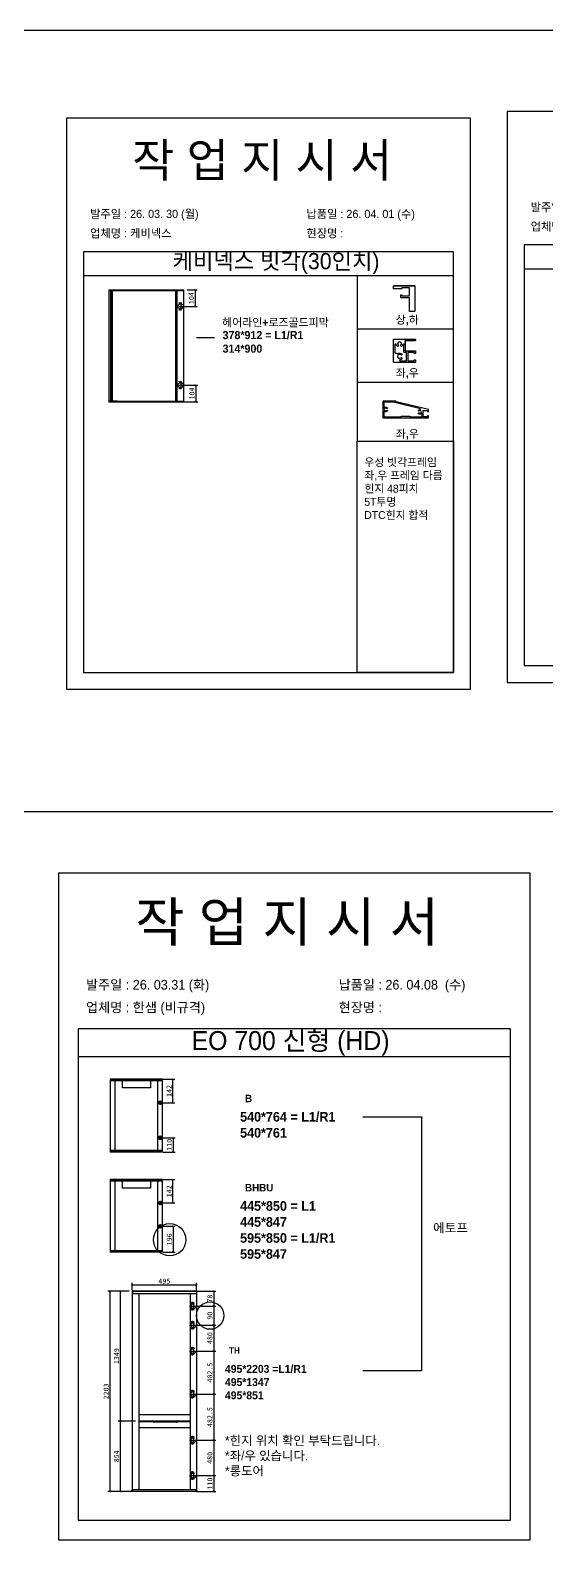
# Model space of a CAD drawing. Header units: millimetres. Extents: x -44117 to 256353, y -2095463 to 65325.
# Drawn here: x 110697 to 113231, y -831904 to -824497 of the extents above; entities that cross this region are included whole.
import ezdxf

# ---------------------------------------------------------------- set-up
doc = ezdxf.new("R2010")
doc.units = ezdxf.units.MM
doc.header["$LTSCALE"] = 10
doc.linetypes.add('CENTER', pattern=[50.8, 31.75, -6.35, 6.35, -6.35])
doc.linetypes.add('HIDDEN', pattern=[9.525, 6.35, -3.175])
for name, color, linetype in [('CENTER', 4, 'CENTER'), ('HIDDEN', 3, 'HIDDEN'), ('PDF_Geomertry', 7, 'Continuous')]:
    doc.layers.add(name, color=color, linetype=linetype)
doc.layers.add('Layer1', color=7, linetype='Continuous', lineweight=70)
doc.styles.add('MtX_Gulim', font='')
doc.styles.get('MtX_Gulim').set_extended_font_data('Gulim', bold=True)
doc.dimstyles.new('ISO-25', dxfattribs={"dimtxt": 2.5, "dimasz": 2.5, "dimexe": 1, "dimexo": 1, "dimtad": 1, "dimtxsty": 'Standard', "dimblk": 'ARCHTICK', "dimcen": 2.5, "dimadec": 0, "dimazin": 0, "dimtfac": 1, "dimtmove": 0, "dimatfit": 3, "dimfxl": 0, "dimarcsym": 0})

# ---------------------------------------------------------------- blocks, each defined once
blk = doc.blocks.new('_ArchTick')
at = {"color": 0, "linetype": 'ByBlock', "const_width": 0.15}
blk.add_lwpolyline([(-0.5, -0.5), (0.5, 0.5)], dxfattribs=at)
blk = doc.blocks.new('*D5431')
at = {"color": 0, "lineweight": -2}
for p, q in [((111466.2, -825770), (111515.8, -825770)), ((111505.8, -825770), (111505.8, -825851.8)), ((111450.4, -825851.8), (111515.8, -825851.8))]:
    blk.add_line(p, q, dxfattribs=at)
at = {"layer": 'Defpoints', "color": 0}
for p in [(111451.2, -825770), (111435.4, -825851.8), (111505.8, -825851.8)]:
    blk.add_point(p, dxfattribs=at)
at = {"color": 0, "lineweight": -2, "xscale": 10, "yscale": 10, "zscale": 10}
for p, rotation in [((111505.8, -825770), 90), ((111505.8, -825851.8), 270)]:
    blk.add_blockref('_ArchTick', p, dxfattribs=dict(at, rotation=rotation))
at = {"color": 0, "insert": (111487, -825810.9), "char_height": 25, "attachment_point": 5, "rotation": 90}
blk.add_mtext('104', dxfattribs=at)
blk = doc.blocks.new('*D5432')
at = {"color": 0, "lineweight": -2}
for p, q in [((111450.4, -826238.2), (111519, -826238.2)), ((111509, -826238.2), (111509, -826320.4)), ((111450.4, -826320.4), (111519, -826320.4))]:
    blk.add_line(p, q, dxfattribs=at)
at = {"layer": 'Defpoints', "color": 0}
for p in [(111435.4, -826238.2), (111435.4, -826320.4), (111509, -826320.4)]:
    blk.add_point(p, dxfattribs=at)
at = {"color": 0, "lineweight": -2, "xscale": 10, "yscale": 10, "zscale": 10}
for p, rotation in [((111509, -826238.2), 90), ((111509, -826320.4), 270)]:
    blk.add_blockref('_ArchTick', p, dxfattribs=dict(at, rotation=rotation))
at = {"color": 0, "insert": (111490.3, -826279.3), "char_height": 25, "attachment_point": 5, "rotation": 90}
blk.add_mtext('104', dxfattribs=at)
blk = doc.blocks.new('*D5460')
at = {"color": 0, "lineweight": -2}
for p, q in [((111349.8, -829644.1), (111406.9, -829644.1)), ((111396.9, -829758.8), (111396.9, -829644.1)), ((111349.8, -829758.8), (111406.9, -829758.8))]:
    blk.add_line(p, q, dxfattribs=at)
at = {"layer": 'Defpoints', "color": 0}
for p in [(111334.8, -829644.1), (111396.9, -829644.1), (111334.8, -829758.8)]:
    blk.add_point(p, dxfattribs=at)
at = {"color": 0, "lineweight": -2, "xscale": 10, "yscale": 10, "zscale": 10}
for p, rotation in [((111396.9, -829644.1), 90), ((111396.9, -829758.8), 270)]:
    blk.add_blockref('_ArchTick', p, dxfattribs=dict(at, rotation=rotation))
at = {"color": 0, "insert": (111378.2, -829701.4), "char_height": 25, "attachment_point": 5, "rotation": 90}
blk.add_mtext('142', dxfattribs=at)
blk = doc.blocks.new('*D5461')
at = {"color": 0, "lineweight": -2}
for p, q in [((111349.8, -829931.2), (111407.9, -829931.2)), ((111397.9, -829931.2), (111397.9, -830000.9)), ((111349.8, -830000.9), (111407.9, -830000.9))]:
    blk.add_line(p, q, dxfattribs=at)
at = {"layer": 'Defpoints', "color": 0}
for p in [(111334.8, -829931.2), (111334.8, -830000.9), (111397.9, -830000.9)]:
    blk.add_point(p, dxfattribs=at)
at = {"color": 0, "lineweight": -2, "xscale": 10, "yscale": 10, "zscale": 10}
for p, rotation in [((111397.9, -829931.2), 90), ((111397.9, -830000.9), 270)]:
    blk.add_blockref('_ArchTick', p, dxfattribs=dict(at, rotation=rotation))
at = {"color": 0, "insert": (111379.2, -829966), "char_height": 25, "attachment_point": 5, "rotation": 90}
blk.add_mtext('110', dxfattribs=at)
blk = doc.blocks.new('*D5462')
at = {"color": 0, "lineweight": -2}
for p, q in [((111349.8, -830136.3), (111406.9, -830136.3)), ((111396.9, -830251), (111396.9, -830136.3)), ((111349.8, -830251), (111406.9, -830251))]:
    blk.add_line(p, q, dxfattribs=at)
at = {"layer": 'Defpoints', "color": 0}
for p in [(111334.8, -830136.3), (111396.9, -830136.3), (111334.8, -830251)]:
    blk.add_point(p, dxfattribs=at)
at = {"color": 0, "lineweight": -2, "xscale": 10, "yscale": 10, "zscale": 10}
for p, rotation in [((111396.9, -830136.3), 90), ((111396.9, -830251), 270)]:
    blk.add_blockref('_ArchTick', p, dxfattribs=dict(at, rotation=rotation))
at = {"color": 0, "insert": (111378.2, -830193.6), "char_height": 25, "attachment_point": 5, "rotation": 90}
blk.add_mtext('142', dxfattribs=at)
blk = doc.blocks.new('*D5463')
at = {"color": 0, "lineweight": -2}
for p, q in [((111349.8, -830365.5), (111407.9, -830365.5)), ((111397.9, -830365.5), (111397.9, -830493)), ((111349.8, -830493), (111407.9, -830493))]:
    blk.add_line(p, q, dxfattribs=at)
at = {"layer": 'Defpoints', "color": 0}
for p in [(111334.8, -830365.5), (111334.8, -830493), (111397.9, -830493)]:
    blk.add_point(p, dxfattribs=at)
at = {"color": 0, "lineweight": -2, "xscale": 10, "yscale": 10, "zscale": 10}
for p, rotation in [((111397.9, -830365.5), 90), ((111397.9, -830493), 270)]:
    blk.add_blockref('_ArchTick', p, dxfattribs=dict(at, rotation=rotation))
at = {"color": 0, "insert": (111379.2, -830429.3), "char_height": 25, "attachment_point": 5, "rotation": 90}
blk.add_mtext('196', dxfattribs=at)
blk = doc.blocks.new('*D5464')
at = {"color": 0, "lineweight": -2}
for p, q in [((111512.5, -830683.9), (111607.1, -830683.9)), ((111597.1, -830683.9), (111597.1, -830757.4)), ((111512.5, -830757.4), (111607.1, -830757.4))]:
    blk.add_line(p, q, dxfattribs=at)
at = {"layer": 'Defpoints', "color": 0}
for p in [(111497.5, -830683.9), (111497.5, -830757.4), (111597.1, -830757.4)]:
    blk.add_point(p, dxfattribs=at)
at = {"color": 0, "lineweight": -2, "xscale": 10, "yscale": 10, "zscale": 10}
for p, rotation in [((111597.1, -830683.9), 90), ((111597.1, -830757.4), 270)]:
    blk.add_blockref('_ArchTick', p, dxfattribs=dict(at, rotation=rotation))
at = {"color": 0, "insert": (111578.3, -830720.6), "char_height": 25, "attachment_point": 5, "rotation": 90}
blk.add_mtext('78', dxfattribs=at)
blk = doc.blocks.new('*D5465')
at = {"color": 0, "lineweight": -2}
for p, q in [((111214.1, -831320.8), (111128.8, -831320.8)), ((111138.8, -831320.8), (111138.8, -831666.8)), ((111214.1, -831666.8), (111128.8, -831666.8))]:
    blk.add_line(p, q, dxfattribs=at)
at = {"layer": 'Defpoints', "color": 0}
for p in [(111229.1, -831320.8), (111138.8, -831666.8), (111229.1, -831666.8)]:
    blk.add_point(p, dxfattribs=at)
at = {"color": 0, "lineweight": -2, "xscale": 10, "yscale": 10, "zscale": 10}
for p, rotation in [((111138.8, -831320.8), 90), ((111138.8, -831666.8), 270)]:
    blk.add_blockref('_ArchTick', p, dxfattribs=dict(at, rotation=rotation))
at = {"color": 0, "insert": (111120.1, -831493.8), "char_height": 25, "attachment_point": 5, "rotation": 90}
blk.add_mtext('854', dxfattribs=at)
blk = doc.blocks.new('*D5466')
at = {"color": 0, "lineweight": -2}
for p, q in [((111512.5, -831588.7), (111607.1, -831588.7)), ((111597.1, -831588.7), (111597.1, -831666.8)), ((111512.5, -831666.8), (111607.1, -831666.8))]:
    blk.add_line(p, q, dxfattribs=at)
at = {"layer": 'Defpoints', "color": 0}
for p in [(111497.5, -831588.7), (111497.5, -831666.8), (111597.1, -831666.8)]:
    blk.add_point(p, dxfattribs=at)
at = {"color": 0, "lineweight": -2, "xscale": 10, "yscale": 10, "zscale": 10}
for p, rotation in [((111597.1, -831588.7), 90), ((111597.1, -831666.8), 270)]:
    blk.add_blockref('_ArchTick', p, dxfattribs=dict(at, rotation=rotation))
at = {"color": 0, "insert": (111578.3, -831627.8), "char_height": 25, "attachment_point": 5, "rotation": 90}
blk.add_mtext('110', dxfattribs=at)
blk = doc.blocks.new('*D5467')
at = {"color": 0, "lineweight": -2}
for p, q in [((111182.5, -830683.9), (111128.8, -830683.9)), ((111138.8, -830683.9), (111138.8, -831320.8)), ((111214.1, -831320.8), (111128.8, -831320.8))]:
    blk.add_line(p, q, dxfattribs=at)
at = {"layer": 'Defpoints', "color": 0}
for p in [(111197.5, -830683.9), (111138.8, -831320.8), (111229.1, -831320.8)]:
    blk.add_point(p, dxfattribs=at)
at = {"color": 0, "lineweight": -2, "xscale": 10, "yscale": 10, "zscale": 10}
for p, rotation in [((111138.8, -830683.9), 90), ((111138.8, -831320.8), 270)]:
    blk.add_blockref('_ArchTick', p, dxfattribs=dict(at, rotation=rotation))
at = {"color": 0, "insert": (111120.1, -831002.3), "char_height": 25, "attachment_point": 5, "rotation": 90}
blk.add_mtext('1349', dxfattribs=at)
blk = doc.blocks.new('*D5468')
at = {"color": 0, "lineweight": -2}
for p, q in [((111512.5, -830977.3), (111607.1, -830977.3)), ((111597.1, -830977.3), (111597.1, -831188.4)), ((111512.5, -831188.4), (111607.1, -831188.4))]:
    blk.add_line(p, q, dxfattribs=at)
at = {"layer": 'Defpoints', "color": 0}
for p in [(111497.5, -830977.3), (111497.5, -831188.4), (111597.1, -831188.4)]:
    blk.add_point(p, dxfattribs=at)
at = {"color": 0, "lineweight": -2, "xscale": 10, "yscale": 10, "zscale": 10}
for p, rotation in [((111597.1, -830977.3), 90), ((111597.1, -831188.4), 270)]:
    blk.add_blockref('_ArchTick', p, dxfattribs=dict(at, rotation=rotation))
at = {"color": 0, "insert": (111578.3, -831082.9), "char_height": 25, "attachment_point": 5, "rotation": 90}
blk.add_mtext('482.5', dxfattribs=at)
blk = doc.blocks.new('*D5469')
at = {"color": 0, "lineweight": -2}
for p, q in [((111512.5, -831188.4), (111607.1, -831188.4)), ((111597.1, -831188.4), (111597.1, -831414.5)), ((111512.5, -831414.5), (111607.1, -831414.5))]:
    blk.add_line(p, q, dxfattribs=at)
at = {"layer": 'Defpoints', "color": 0}
for p in [(111497.5, -831188.4), (111497.5, -831414.5), (111597.1, -831414.5)]:
    blk.add_point(p, dxfattribs=at)
at = {"color": 0, "lineweight": -2, "xscale": 10, "yscale": 10, "zscale": 10}
for p, rotation in [((111597.1, -831188.4), 90), ((111597.1, -831414.5), 270)]:
    blk.add_blockref('_ArchTick', p, dxfattribs=dict(at, rotation=rotation))
at = {"color": 0, "insert": (111578.3, -831301.5), "char_height": 25, "attachment_point": 5, "rotation": 90}
blk.add_mtext('482.5', dxfattribs=at)
blk = doc.blocks.new('*D5470')
at = {"color": 0, "lineweight": -2}
for p, q in [((111512.5, -831414.5), (111607.1, -831414.5)), ((111597.1, -831414.5), (111597.1, -831588.7)), ((111512.5, -831588.7), (111607.1, -831588.7))]:
    blk.add_line(p, q, dxfattribs=at)
at = {"layer": 'Defpoints', "color": 0}
for p in [(111497.5, -831414.5), (111497.5, -831588.7), (111597.1, -831588.7)]:
    blk.add_point(p, dxfattribs=at)
at = {"color": 0, "lineweight": -2, "xscale": 10, "yscale": 10, "zscale": 10}
for p, rotation in [((111597.1, -831414.5), 90), ((111597.1, -831588.7), 270)]:
    blk.add_blockref('_ArchTick', p, dxfattribs=dict(at, rotation=rotation))
at = {"color": 0, "insert": (111578.3, -831501.6), "char_height": 25, "attachment_point": 5, "rotation": 90}
blk.add_mtext('480', dxfattribs=at)
blk = doc.blocks.new('*D5471')
at = {"color": 0, "lineweight": -2}
for p, q in [((111512.5, -830850.5), (111607.1, -830850.5)), ((111597.1, -830850.5), (111597.1, -830977.3)), ((111512.5, -830977.3), (111607.1, -830977.3))]:
    blk.add_line(p, q, dxfattribs=at)
at = {"layer": 'Defpoints', "color": 0}
for p in [(111497.5, -830850.5), (111497.5, -830977.3), (111597.1, -830977.3)]:
    blk.add_point(p, dxfattribs=at)
at = {"color": 0, "lineweight": -2, "xscale": 10, "yscale": 10, "zscale": 10}
for p, rotation in [((111597.1, -830850.5), 90), ((111597.1, -830977.3), 270)]:
    blk.add_blockref('_ArchTick', p, dxfattribs=dict(at, rotation=rotation))
at = {"color": 0, "insert": (111578.3, -830913.9), "char_height": 25, "attachment_point": 5, "rotation": 90}
blk.add_mtext('480', dxfattribs=at)
blk = doc.blocks.new('*D5472')
at = {"color": 0, "lineweight": -2}
for p, q in [((111182.5, -830683.9), (111078.3, -830683.9)), ((111088.3, -830683.9), (111088.3, -831666.8)), ((111182.5, -831666.8), (111078.3, -831666.8))]:
    blk.add_line(p, q, dxfattribs=at)
at = {"layer": 'Defpoints', "color": 0}
for p in [(111197.5, -830683.9), (111088.3, -831666.8), (111197.5, -831666.8)]:
    blk.add_point(p, dxfattribs=at)
at = {"color": 0, "lineweight": -2, "xscale": 10, "yscale": 10, "zscale": 10}
for p, rotation in [((111088.3, -830683.9), 90), ((111088.3, -831666.8), 270)]:
    blk.add_blockref('_ArchTick', p, dxfattribs=dict(at, rotation=rotation))
at = {"color": 0, "insert": (111069.6, -831175.3), "char_height": 25, "attachment_point": 5, "rotation": 90}
blk.add_mtext('2203', dxfattribs=at)
blk = doc.blocks.new('*D5473')
at = {"color": 0, "lineweight": -2}
for p, q in [((111197.2, -830679.5), (111197.2, -830642.9)), ((111197.2, -830652.9), (111513.2, -830652.9)), ((111513.2, -830679.5), (111513.2, -830642.9))]:
    blk.add_line(p, q, dxfattribs=at)
at = {"layer": 'Defpoints', "color": 0}
for p in [(111197.2, -830694.5), (111513.2, -830652.9), (111513.2, -830694.5)]:
    blk.add_point(p, dxfattribs=at)
at = {"color": 0, "lineweight": -2, "xscale": 10, "yscale": 10, "zscale": 10, "rotation": 180}
blk.add_blockref('_ArchTick', (111197.2, -830652.9), dxfattribs=at)
at = {"color": 0, "lineweight": -2, "xscale": 10, "yscale": 10, "zscale": 10}
blk.add_blockref('_ArchTick', (111513.2, -830652.9), dxfattribs=at)
at = {"color": 0, "insert": (111355.2, -830634.1), "char_height": 25, "attachment_point": 5}
blk.add_mtext('495', dxfattribs=at)
blk = doc.blocks.new('*D5474')
at = {"color": 0, "lineweight": -2}
for p, q in [((111512.5, -830757.4), (111607.1, -830757.4)), ((111597.1, -830757.4), (111597.1, -830850.5)), ((111512.5, -830850.5), (111607.1, -830850.5))]:
    blk.add_line(p, q, dxfattribs=at)
at = {"layer": 'Defpoints', "color": 0}
for p in [(111497.5, -830757.4), (111497.5, -830850.5), (111597.1, -830850.5)]:
    blk.add_point(p, dxfattribs=at)
at = {"color": 0, "lineweight": -2, "xscale": 10, "yscale": 10, "zscale": 10}
for p, rotation in [((111597.1, -830757.4), 90), ((111597.1, -830850.5), 270)]:
    blk.add_blockref('_ArchTick', p, dxfattribs=dict(at, rotation=rotation))
at = {"color": 0, "insert": (111578.3, -830804), "char_height": 25, "attachment_point": 5, "rotation": 90}
blk.add_mtext('90', dxfattribs=at)

msp = doc.modelspace()

# ---------------------------------------------------------------- linework, layer by layer
at = {"color": 1}
for p, q in [((104260.77588, -824496.50817), (196529.92274, -824496.50817)), ((104260.77588, -824496.50817), (196529.92274, -824496.50817)), ((104260.77588, -828329.70311), (196529.92274, -828329.70311)), ((104260.77588, -828329.70311), (196529.92274, -828329.70311))]:
    msp.add_line(p, q, dxfattribs=at)
for p, q in [((112773.58861, -825583.25728), (110958.08822, -825583.25728)), ((114934.7816, -825550.38901), (113119.28121, -825550.38901)), ((114934.7816, -825668.27865), (113119.28121, -825668.27865)), ((112773.58861, -825701.14692), (110958.08822, -825701.14692)), ((112479.81324, -825751.20761), (112581.8594, -825751.20761)), ((112558.12774, -825875.79885), (112581.8594, -825875.79885)), ((112299.97468, -825962.14522), (112773.58861, -825962.14522)), ((111601.5589, -826006.22955), (111511.8532, -826006.22955)), ((112299.97468, -826223.07893), (112773.58861, -826223.07893)), ((113053.25381, -829396.44407), (110932.77931, -829396.44407)), ((113053.25381, -829534.13722), (110932.77931, -829534.13722)), ((111089.03781, -829644.34431), (111089.03781, -830000.60068)), ((111345.89886, -829644.80565), (111089.03781, -829644.80565)), ((111345.89886, -829651.77699), (111089.03781, -829651.77699)), ((111345.64256, -829644.08801), (111089.29411, -829644.08801)), ((111111.84847, -829651.2644), (111111.84847, -829993.16801)), ((111322.8319, -829993.16801), (111322.8319, -829651.77699)), ((111344.61736, -829651.77699), (111344.61736, -829644.08801)), ((111345.89886, -830000.60068), (111345.89886, -829644.34431)), ((111345.89886, -829993.16801), (111089.03781, -829993.16801)), ((111345.89886, -830000.13935), (111089.03781, -830000.13935)), ((111345.64256, -830000.85699), (111089.29411, -830000.85699)), ((111090.31931, -830000.85699), (111090.31931, -829993.16801)), ((111344.61736, -829993.16801), (111344.61736, -830000.85699)), ((111089.03781, -830136.52997), (111089.03781, -830492.78635)), ((111345.89886, -830136.99131), (111089.03781, -830136.99131)), ((111345.89886, -830143.96266), (111089.03781, -830143.96266)), ((111345.64256, -830136.27367), (111089.29411, -830136.27367)), ((111111.84847, -830143.45006), (111111.84847, -830485.35367)), ((111322.8319, -830485.35367), (111322.8319, -830143.96266)), ((111344.61736, -830143.96266), (111344.61736, -830136.27367)), ((111345.89886, -830492.78635), (111345.89886, -830136.52997)), ((111345.89886, -830485.35367), (111089.03781, -830485.35367)), ((111345.89886, -830492.32502), (111089.03781, -830492.32502)), ((111345.64256, -830493.04266), (111089.29411, -830493.04266)), ((111090.31931, -830493.04266), (111090.31931, -830485.35367)), ((111344.61736, -830485.35367), (111344.61736, -830493.04266)), ((111197.19185, -830684.2149), (111197.19185, -831666.47267)), ((111197.19185, -830684.2149), (111197.19185, -830694.51408)), ((111513.16493, -830684.85394), (111197.19185, -830684.85394)), ((111197.19185, -830694.51408), (111513.16493, -830694.51408)), ((111512.8099, -830683.85987), (111197.54688, -830683.85987)), ((111198.96698, -830683.85987), (111198.96698, -830694.51408)), ((111229.14418, -830694.51408), (111229.14418, -831656.17349)), ((111481.2126, -830694.51408), (111481.2126, -831656.17349)), ((111511.3898, -830683.85987), (111511.3898, -830694.51408)), ((111513.16493, -830684.2149), (111513.16493, -830694.51408)), ((111513.16493, -830694.51408), (111513.16493, -831666.47267)), ((111197.19185, -831656.17349), (111513.16493, -831656.17349)), ((111197.19185, -831666.47267), (111197.19185, -831656.17349)), ((111513.16493, -831665.83362), (111197.19185, -831665.83362)), ((111512.8099, -831666.8277), (111197.54688, -831666.8277)), ((111198.96698, -831666.8277), (111198.96698, -831656.17349)), ((111511.3898, -831666.8277), (111511.3898, -831656.17349)), ((111513.16493, -831666.47267), (111513.16493, -831656.17349))]:
    msp.add_line(p, q)
at = {"ltscale": 10}
for p, q in [((111481.2126, -831289.70758), (111229.14418, -831289.70758)), ((111481.2126, -831320.80564), (111229.14418, -831320.80564)), ((111229.14418, -831322.54421), (111300.5044, -831322.54421)), ((111481.2126, -831353.60985), (111229.14418, -831353.60985)), ((111300.5044, -831324.35807), (111300.5044, -831320.80564)), ((111416.9529, -831326.48822), (111302.63455, -831326.48822)), ((111419.08306, -831324.35807), (111419.08306, -831320.80564)), ((111419.08306, -831322.54421), (111481.2126, -831322.54421))]:
    msp.add_line(p, q, dxfattribs=at)
for points in [[(113036.75846, -827696.95919), (115017.30434, -827696.95919), (115017.30434, -824895.90145), (113036.75846, -824895.90145)], [(110875.56547, -827729.82746), (112856.11135, -827729.82746), (112856.11135, -824928.76972), (110875.56547, -824928.76972)], [(112773.58861, -825701.14692), (112299.97468, -825701.14692), (112299.97468, -826513.55775), (112773.58861, -826513.55775)], [(112773.58861, -827647.30472), (112299.97468, -827647.30472), (112299.97468, -826513.55775), (112773.58861, -826513.55775)], [(110836.39411, -831903.60262), (113149.63901, -831903.60262), (113149.63901, -828632.0134), (110836.39411, -828632.0134)]]:
    msp.add_lwpolyline(points, close=True)
for points in [[(110958.08822, -825583.25728), (110958.08822, -827647.30472), (112773.58861, -827647.30472), (112773.58861, -825583.25728)], [(113119.28121, -825550.38901), (113119.28121, -827614.43645), (114934.7816, -827614.43645), (114934.7816, -825550.38901)], [(110932.77931, -829396.44407), (110932.77931, -831807.21741), (113053.25381, -831807.21741), (113053.25381, -829396.44407)], [(111287.77748, -829644.08801), (111287.77748, -829685.73695), (111149.83379, -829685.73695), (111149.83379, -829644.08801)], [(112329.17064, -829827.75289), (112615.61096, -829827.75289), (112615.61096, -831074.87001), (112329.17064, -831074.87001)], [(111287.77748, -830136.27367), (111287.77748, -830177.92262), (111149.83379, -830177.92262), (111149.83379, -830136.27367)]]:
    msp.add_lwpolyline(points)
for points in [[(112555.16128, -825802.23069), (112520.75036, -825802.23069), (112520.75036, -825798.07765, 0.4142135624), (112518.97049, -825796.29777), (112515.41074, -825796.29777, 0.4142135624), (112513.63086, -825798.07765), (112513.63086, -825806.38373, 0.4142135624), (112515.41074, -825808.1636), (112555.16128, -825808.1636), (112555.16128, -825872.83239, 0.4142135624), (112558.12774, -825875.79885), (112581.8594, -825875.79885, 0.4142135624), (112584.82586, -825872.83239), (112584.82586, -825754.17406, 0.4142135624), (112581.8594, -825751.20761), (112479.81324, -825751.20761, 0.4142135624), (112478.03337, -825752.98748), (112478.03337, -825762.48015, 0.4142135623), (112479.81324, -825764.26002), (112520.75036, -825764.26002), (112520.75036, -825758.32711), (112555.16128, -825758.32711), (112555.16128, -825802.23069)], [(112430.10665, -826316.48293, 0.4142135624), (112426.02912, -826320.56047), (112426.02912, -826393.95603, 0.4142135624), (112430.10665, -826398.03357), (112649.0701, -826398.03357, 0.4142135624), (112650.29336, -826396.81031), (112650.29336, -826389.063), (112645.40032, -826389.063), (112645.40032, -826393.14053), (112623.7894, -826393.14053), (112623.7894, -826362.96679), (112645.40032, -826362.96679), (112645.40032, -826367.04433), (112650.29336, -826367.04433), (112650.29336, -826357.25825), (112491.26962, -826320.56047), (112491.26953, -826317.69061, 0.4179291142), (112490.04637, -826316.48293), (112430.10665, -826316.48293)], [(112430.92216, -826321.37597), (112430.92216, -826345.49685, 0.5888435535), (112434.04027, -826347.22647, -0.348452388), (112448.64413, -826348.87909, -1), (112445.19159, -826352.34633, 0.6674110335), (112433.36868, -826357.25825, 0.6674110338), (112445.19159, -826362.17017, -1.0000000005), (112448.64413, -826365.63741, -0.3484523877), (112434.04027, -826367.29003, 0.5888435532), (112430.92216, -826369.01965), (112430.92216, -826393.14053), (112515.73481, -826393.14053), (112515.73481, -826392.32502, -0.4142135624), (112516.95807, -826391.10176), (112559.3644, -826391.10176, -0.4142135624), (112560.58766, -826392.32502), (112560.58766, -826393.14053), (112618.89636, -826393.14053), (112618.89636, -826381.25224, 0.5888435535), (112615.77825, -826379.52263, -0.348452388), (112601.17439, -826377.87001, -1.0000000001), (112604.62694, -826374.40277, 0.6674110337), (112616.44985, -826369.49085, 0.6674110335), (112604.62694, -826364.57892, -0.9999999999), (112601.17439, -826361.11168, -0.2013590238), (112609.65442, -826357.66679, 0.7810459571), (112611.5575, -826354.46013), (112485.15333, -826323.99348), (112485.15333, -826322.59923, 0.4142135624), (112483.93007, -826321.37597), (112430.92216, -826321.37597)]]:
    msp.add_lwpolyline(points, format="xyb")
for points in [[(112586.86031, -826124.68853, -0.4142135624), (112585.16134, -826126.3875), (112480.95775, -826126.3875, -0.4142135624), (112479.25878, -826124.68853), (112479.25878, -826014.8217, -0.4142135624), (112480.95775, -826013.12273), (112585.16134, -826013.12273, -0.4142135624), (112586.86031, -826014.8217), (112586.86031, -826018.21964, -0.4142135624), (112585.16134, -826019.91862), (112536.38451, -826019.91862), (112535.25186, -826021.05126), (112535.74947, -826021.54888, -0.4142135624), (112535.74947, -826023.95159), (112535.25186, -826024.44921), (112535.74947, -826024.94682, -0.4142135624), (112535.74947, -826027.34953), (112535.25186, -826027.84715), (112535.74947, -826028.34477, -0.4142135624), (112535.74947, -826030.74748), (112535.25186, -826031.24509), (112535.74947, -826031.74271, -0.4142135624), (112535.74947, -826034.14542), (112535.25186, -826034.64304), (112535.74947, -826035.14065, -0.4142135624), (112535.74947, -826037.54336), (112535.25186, -826038.04098), (112535.74947, -826038.5386, -0.4142135624), (112535.74947, -826040.9413), (112535.25186, -826041.43892), (112535.74947, -826041.93654, -0.4142135624), (112535.74947, -826044.33925), (112535.25186, -826044.83686), (112535.74947, -826045.33448, -0.4142135624), (112535.74947, -826047.73719), (112535.25186, -826048.23481), (112535.74947, -826048.73242, -0.4142135624), (112535.74947, -826051.13513), (112535.25186, -826051.63275), (112535.74947, -826052.13037, -0.4142135624), (112535.74947, -826054.53308), (112535.25186, -826055.03069), (112535.74947, -826055.52831, -0.4142135624), (112535.74947, -826057.93102), (112535.25186, -826058.42864), (112535.74947, -826058.92625, -0.4142135624), (112535.74947, -826061.32896), (112535.25186, -826061.82658), (112535.74947, -826062.3242, -0.4142135624), (112535.74947, -826064.72691), (112535.25186, -826065.22452), (112535.74947, -826065.72214, -0.4142135624), (112535.74947, -826068.12485), (112535.25186, -826068.62247), (112536.38451, -826069.75511), (112585.16134, -826069.75511, -0.4142135624), (112586.86031, -826071.45408), (112586.86031, -826081.64791, -0.4142135624), (112585.16134, -826083.34689), (112581.76339, -826083.34689, -0.4142135624), (112580.06442, -826081.64791), (112580.06442, -826077.68365), (112550.04926, -826077.68365), (112550.04926, -826119.59161), (112580.06442, -826119.59161), (112580.06442, -826115.62734, -0.4142135624), (112581.76339, -826113.92837), (112585.16134, -826113.92837, -0.4142135624), (112586.86031, -826115.62734)], [(112530.15494, -826038.37699, 0.9336671815), (112524.97676, -826038.02131, -0.1629476092), (112520.34534, -826047.36409, -1), (112515.52973, -826042.56889, 0.6674110338), (112508.70762, -826026.14818), (112508.70762, -826026.14818, 0.6674110335), (112501.8855, -826042.56889, -1), (112497.06989, -826047.36409, -0.155566878), (112492.50987, -826038.48874, 0.9202838951), (112486.05467, -826039.02561), (112486.05467, -826078.90441, 0.4142135624), (112487.75364, -826080.60338), (112494.31377, -826080.60337, -0.3056194544), (112495.88878, -826081.66524, 0.4660008128), (112500.01288, -826083.00563, -0.348452388), (112520.29602, -826085.30093, -1), (112515.50082, -826090.11654, 0.6674110335), (112499.08011, -826096.93866), (112499.08011, -826096.93866, 0.6674110338), (112515.50082, -826103.76077, -1), (112520.29602, -826108.57638, -0.1555668778), (112511.42068, -826113.13641, 0.920283895), (112511.95755, -826119.59161), (112543.25337, -826119.59161), (112543.25337, -826077.68365), (112532.98656, -826077.68365, -0.4142135624), (112530.15494, -826074.85203)]]:
    msp.add_lwpolyline(points, format="xyb", close=True)
at = {"color": 1}
for centre, radius in [((111381.16332, -830431.23997), 79.18423), ((111579.98458, -830803.64683), 67.13445)]:
    msp.add_circle(centre, radius, dxfattribs=at)
for centre, radius, start, end in [((111345.64256, -829644.34431), 0.2563, 0, 90), ((111089.29411, -830000.60069), 0.2563, 180, 270), ((111345.64256, -830000.60069), 0.2563, 270, 0), ((111345.64256, -830136.52997), 0.2563, 0, 90), ((111089.29411, -830492.78636), 0.2563, 180, 270), ((111345.64256, -830492.78636), 0.2563, 270, 0), ((111197.54688, -830684.2149), 0.35503, 90, 180), ((111512.8099, -830684.2149), 0.35503, 0, 90), ((111197.54688, -831666.47267), 0.35503, 180, 270), ((111512.8099, -831666.47267), 0.35503, 270, 0)]:
    msp.add_arc(centre, radius, start, end)
at = {"ltscale": 10}
for centre, start, end in [((111302.63455, -831324.35807), 180, 270), ((111416.9529, -831324.35807), 270, 0)]:
    msp.add_arc(centre, 2.13016, start, end, dxfattribs=at)
at = {"layer": 'CENTER'}
for p, q in [((111478.17879, -830757.43161), (111516.90878, -830757.43161)), ((111485.47291, -830741.45545), (111496.12368, -830741.45545)), ((111485.47291, -830773.40778), (111496.12368, -830773.40778)), ((111490.7983, -830736.13006), (111490.7983, -830746.78083)), ((111490.7983, -830768.08239), (111490.7983, -830778.73317)), ((111497.54379, -830738.06661), (111497.54379, -830776.7966)), ((111478.17879, -830850.4715), (111516.90878, -830850.4715)), ((111485.47291, -830834.49533), (111496.12368, -830834.49533)), ((111490.7983, -830829.16994), (111490.7983, -830839.82072)), ((111497.54379, -830831.1065), (111497.54379, -830869.83649)), ((111485.47291, -830866.44767), (111496.12368, -830866.44767)), ((111490.7983, -830861.12228), (111490.7983, -830871.77306)), ((111478.17879, -830977.29312), (111516.90878, -830977.29312)), ((111485.47291, -830961.31696), (111496.12368, -830961.31696)), ((111485.47291, -830993.26929), (111496.12368, -830993.26929)), ((111490.7983, -830955.99157), (111490.7983, -830966.64234)), ((111490.7983, -830987.9439), (111490.7983, -830998.59468)), ((111497.54379, -830957.92812), (111497.54379, -830996.65811)), ((111478.17879, -831188.40838), (111516.90878, -831188.40838)), ((111485.47291, -831172.43221), (111496.12368, -831172.43221)), ((111485.47291, -831204.38455), (111496.12368, -831204.38455)), ((111490.7983, -831167.10682), (111490.7983, -831177.7576)), ((111490.7983, -831199.05916), (111490.7983, -831209.70993)), ((111497.54379, -831169.04338), (111497.54379, -831207.77337)), ((111478.17879, -831414.5193), (111516.90878, -831414.5193)), ((111485.47291, -831398.54313), (111496.12368, -831398.54313)), ((111485.47291, -831430.49547), (111496.12368, -831430.49547)), ((111490.7983, -831393.21774), (111490.7983, -831403.86852)), ((111490.7983, -831425.17008), (111490.7983, -831435.82085)), ((111497.54379, -831395.1543), (111497.54379, -831433.88429)), ((111478.17879, -831588.722), (111516.90878, -831588.722)), ((111485.47291, -831572.74583), (111496.12368, -831572.74583)), ((111490.7983, -831567.42044), (111490.7983, -831578.07122)), ((111497.54379, -831569.357), (111497.54379, -831608.08699)), ((111485.47291, -831604.69817), (111496.12368, -831604.69817)), ((111490.7983, -831599.37278), (111490.7983, -831610.02355))]:
    msp.add_line(p, q, dxfattribs=at)
at = {"layer": 'HIDDEN'}
for centre, radius in [((111497.54379, -830757.43161), 12.42591), ((111490.7983, -830741.45545), 2.7692), ((111490.7983, -830773.40778), 2.7692), ((111497.54379, -830850.4715), 12.42591), ((111490.7983, -830834.49533), 2.7692), ((111490.7983, -830866.44767), 2.7692), ((111497.54379, -830977.29312), 12.42591), ((111490.7983, -830961.31696), 2.7692), ((111490.7983, -830993.26929), 2.7692), ((111497.54379, -831188.40838), 12.42591), ((111490.7983, -831172.43221), 2.7692), ((111490.7983, -831204.38455), 2.7692), ((111497.54379, -831414.5193), 12.42591), ((111490.7983, -831398.54313), 2.7692), ((111490.7983, -831430.49546), 2.7692), ((111497.54379, -831588.722), 12.42591), ((111490.7983, -831572.74583), 2.7692), ((111490.7983, -831604.69817), 2.7692)]:
    msp.add_circle(centre, radius, dxfattribs=at)
at = {"layer": 'Layer1'}
for p, q in [((111334.81376, -829749.33687), (111334.81376, -829768.22929)), ((111334.81376, -829940.60768), (111334.81376, -829921.71525)), ((111334.81376, -830241.52253), (111334.81376, -830260.41495)), ((111334.81376, -830374.98967), (111334.81376, -830356.09725))]:
    msp.add_line(p, q, dxfattribs=at)
for points in [[(111344.25997, -829758.78308), (111325.36755, -829758.78308)], [(111344.25997, -829931.16147), (111325.36755, -829931.16147)], [(111344.25997, -830250.96874), (111325.36755, -830250.96874)], [(111344.25997, -830365.54346), (111325.36755, -830365.54346)]]:
    msp.add_lwpolyline(points, close=True, dxfattribs=at)
for centre in [(111334.81376, -829758.78308), (111334.81376, -829931.16147), (111334.81376, -830250.96874), (111334.81376, -830365.54346)]:
    msp.add_circle(centre, 6.29747, dxfattribs=at)
at = {"layer": 'PDF_Geomertry', "lineweight": 25}
for p, q in [((111092.75955, -826316.34784), (111092.75955, -825773.59556)), ((111096.80998, -825773.59556), (111096.80998, -826316.34784)), ((111099.24017, -825769.95025), (111099.24017, -826316.34784)), ((111116.65306, -825773.59556), (111120.70349, -825773.59556)), ((111120.70349, -825773.59556), (111120.70349, -825773.59556)), ((111123.13368, -826316.34784), (111082.22491, -826316.34784)), ((111082.22491, -826316.34784), (111451.2153, -826316.34784)), ((111120.70349, -826316.34784), (111116.65306, -826316.34784))]:
    msp.add_line(p, q, dxfattribs=at)
for points in [[(111082.2247, -825769.95025), (111451.2153, -825769.95025)], [(111082.2247, -825773.59556), (111451.2153, -825773.59556)], [(111451.21545, -826320.39827), (111082.22491, -826320.39827), (111451.2153, -826320.39827), (111451.2153, -825769.95015)], [(111082.22491, -825769.95025), (111082.22491, -826320.39827)], [(111410.30637, -825769.95025), (111410.30637, -826316.34805)], [(111427.72301, -825851.768), (111429.74823, -825851.768)], [(111431.36837, -825851.768), (111440.6843, -825851.768)], [(111435.4188, -825831.51605), (111435.4188, -825841.64203)], [(111435.4188, -825843.26222), (111435.4188, -825845.28733)], [(111435.4188, -825847.31255), (111435.4188, -825856.62848)], [(111435.4188, -825858.24867), (111435.4188, -825860.27379)], [(111435.4188, -825862.299), (111435.4188, -825872.01995)], [(111442.70947, -825851.768), (111444.73468, -825851.768)], [(111446.35487, -825851.768), (111456.48085, -825851.768)], [(111451.2153, -826320.39827), (111451.2153, -826238.17539), (111451.2153, -826074.9445), (111451.2153, -825893.48708)], [(111415.97689, -826238.17539), (111426.10287, -826238.17539)], [(111427.72301, -826238.17539), (111429.74823, -826238.17539)], [(111431.36837, -826238.17539), (111440.6843, -826238.17539)], [(111435.4188, -826217.92344), (111435.4188, -826228.04942)], [(111435.4188, -826229.66951), (111435.4188, -826231.69483)], [(111435.4188, -826233.71994), (111435.4188, -826243.03587)], [(111435.4188, -826244.65596), (111435.4188, -826246.68128)], [(111435.4188, -826248.30137), (111435.4188, -826258.42735)], [(111442.70947, -826238.17539), (111444.73468, -826238.17539)], [(111446.35487, -826238.17539), (111456.48085, -826238.17539)]]:
    msp.add_lwpolyline(points, dxfattribs=at)
for points in [[(111413.14163, -825773.59556), (111413.14163, -826316.34784), (111417.19207, -826316.34784), (111417.19207, -825773.59556), (111413.14163, -825773.59556)], [(111422.45746, -825851.768), (111423.26756, -825847.71757), (111424.8877, -825844.07226), (111427.72296, -825841.237), (111431.36832, -825839.61681), (111435.4187, -825838.80677), (111439.46908, -825839.61681), (111443.11444, -825841.237), (111445.94975, -825844.07226), (111447.97491, -825847.71757), (111448.78501, -825851.768), (111447.97491, -825855.81843), (111445.94975, -825859.46374), (111443.11444, -825862.299), (111439.46908, -825864.32422), (111435.4187, -825864.72924), (111431.36832, -825864.32422), (111427.72296, -825862.299), (111424.8877, -825859.46374), (111423.26756, -825855.81843), (111422.45746, -825851.768)], [(111427.31814, -825835.16146), (111427.72317, -825834.35141), (111428.53326, -825833.94639), (111429.34336, -825834.35141), (111429.74838, -825835.16146), (111429.34336, -825835.9715), (111428.53326, -825836.37653), (111427.72317, -825835.9715), (111427.31814, -825835.16146)], [(111427.31814, -825868.77967), (111427.72317, -825867.96963), (111428.53326, -825867.5646), (111429.34336, -825867.96963), (111429.74838, -825868.77967), (111429.34336, -825869.58972), (111428.53326, -825869.58972), (111427.72317, -825869.58972), (111427.31814, -825868.77967)], [(111422.45746, -826238.17539), (111423.26756, -826234.12496), (111424.8877, -826230.47955), (111427.72296, -826227.6444), (111431.36832, -826225.61928), (111435.4187, -826225.21405), (111439.46908, -826225.61928), (111443.11444, -826227.6444), (111445.94975, -826230.47955), (111447.97491, -826234.12496), (111448.78501, -826238.17539), (111447.97491, -826242.22583), (111445.94975, -826245.87123), (111443.11444, -826248.70639), (111439.46908, -826250.73151), (111435.4187, -826251.13673), (111431.36832, -826250.73151), (111427.72296, -826248.70639), (111424.8877, -826245.87123), (111423.26756, -826242.22583), (111422.45746, -826238.17539)], [(111427.31814, -826221.56864), (111427.72317, -826220.7586), (111428.53326, -826220.35358), (111429.34336, -826220.7586), (111429.74838, -826221.56864), (111429.34336, -826222.37869), (111428.53326, -826222.37869), (111427.72317, -826222.37869), (111427.31814, -826221.56864)], [(111427.31814, -826254.78194), (111427.72317, -826254.37691), (111428.53326, -826253.97189), (111429.34336, -826254.37691), (111429.74838, -826254.78194), (111429.34336, -826255.59198), (111428.53326, -826255.99701), (111427.72317, -826255.59198), (111427.31814, -826254.78194)]]:
    msp.add_lwpolyline(points, close=True, dxfattribs=at)

# ---------------------------------------------------------------- texts
at = {"linetype": 'Continuous', "style": 'MtX_Gulim'}
for s, height, p in [('헤어라인+로즈골드피막', 39.2712622, (111638.49836, -825949.99662)), ('상,하', 39.271262, (112490.16888, -825937.16387)), ('좌,우', 39.271262, (112490.16888, -826197.81441)), ('좌,우', 39.271262, (112490.16888, -826496.60687)), ('B', 36.70011, (111750.73186, -829756.60456)), ('BHBU', 36.700107, (111750.73186, -830194.10293)), ('TH', 30.315933, (111672.41723, -830989.92851))]:
    msp.add_text(s, height=height, dxfattribs=at).set_placement(p)
at = {"attachment_point": 1}
for s, width, gutter_width, heights, insert, char_height in [('{\\fGulim|b0|i0|c129|p50;작 업 지 시 서}', 3898.9872873, 14.7362, [-183.72574], (111197.17618, -825051.56652), 165.0454901), ('\\pt11;{\\fGulim|b0|i0|c129|p50;발주일 : 26. 03.30 (월)}', 3898.9872873, 14.7362, [40.67678], (113151.8155, -825344.92295), 40.4361451), ('\\pt11;{\\fGulim|b0|i0|c129|p50;발주일 : 26. 03. 30 (월)}', 3898.9872873, 14.7362, [40.67678], (110990.62251, -825377.79122), 40.4361451), ('{\\fGulim|b0|i0|c129|p50;납품일 : 26. 04. 01 (수)}', 3898.9872873, 14.7362, [41.36774], (112051.60328, -825377.79122), 40.4361451), ('{\\fGulim|b0|i0|c129|p50;업체명 : 케비넥스}', 3898.9872873, 14.7362, [42.57324], (113151.8155, -825440.00822), 40.4361451), ('{\\fGulim|b0|i0|c129|p50;업체명 : 케비넥스}', 3898.9872873, 14.7362, [42.57324], (110990.62251, -825472.87649), 40.4361451), ('{\\fGulim|b0|i0|c129|p50;현장명 :}', 3898.9872873, 14.7362, [45.12049], (112051.60328, -825472.87649), 40.4361451), ('{\\fGulim|b0|i0|c129|p50;케비넥스 빗각(30인치)}', 1882.7812357, 7.11596, [-100.28675], (111395.63528, -825589.77506), 79.6987856), ('{\\f굴림|b1|i0|c129|p50;378*912 = L1/R1\\P\\C1;314*900}', 12072.7918459, 155.2668, [-111.27454], (111640.65276, -825972.52312), 39.9257485), ('{\\f굴림|b0|i0|c129|p50;우성 빗각프레임\\P좌,우 프레임 다름\\P힌지 48피치\\P5T투명\\PDTC힌지 합적}', 11769.5052121, 151.36626, [-309.9654], (112335.78665, -826596.52283), 38.9227538), ('{\\fGulim|b0|i0|c129|p50;작 업 지 시 서}', 4553.9528048, 17.21164, [-214.58863], (111212.03012, -828775.43804), 192.7704086), ('\\pt11;{\\fGulim|b0|i0|c129|p50;발주일 : 26. 03.31 (화)}', 4553.9528048, 17.21164, [47.50981], (110970.77884, -829156.4631), 47.2287501), ('{\\fGulim|b0|i0|c129|p50;납품일 : 26. 04.08  (수)}', 4553.9528048, 17.21164, [48.31684], (112209.98686, -829156.4631), 47.2287501), ('{\\fGulim|b0|i0|c129|p50;업체명 : 한샘 (비규격)}', 4553.9528048, 17.21164, [49.72484], (110970.77884, -829267.52113), 47.2287501), ('{\\fGulim|b0|i0|c129|p50;현장명 :  }', 4553.9528048, 17.21164, [52.69999], (112209.98686, -829267.52113), 47.2287501), ('{\\fGulim|b0|i0|c129|p50;EO 700 신형 (HD)}', 2199.0574109, 8.31133, [-117.13327], (111488.50585, -829407.45494), 93.0868662), ('{\\f굴림|b1|i0|c129|p50;540*764 = L1/R1\\P\\C1;540*761}', 14248.0228166, 183.2422, [-131.32357], (111726.41075, -829804.44338), 47.1194221), ('{\\f굴림|b1|i0|c129|p50;445*850 = L1\\P\\C1;445*847\\P\\C256;595*850 = L1/R1\\P\\C1;595*847}', 14248.0228166, 183.2422, [-288.63762], (111726.41075, -830241.94175), 47.1194221), ('{\\f굴림|b1|i0|c129|p50;에토프}', 13746.5878503, 176.7933, [-50.57251], (112673.35164, -830350.21031), 45.4611341), ('{\\f굴림|b1|i0|c129|p50;495*2203 =L1/R1\\P\\C1;495*1347\\P495*851}', 11769.5052121, 151.36626, [-173.45338], (111652.3269, -831045.42116), 38.9227538), ('{\\fGulim|b0|i0|c129|p50;*힌지 위치 확인 부탁드립니다.\\P*좌/우 있습니다.\\P*롱도어}', 1055.7982644, 3.99038, [-205.09267], (111652.46973, -831394.07526), 44.6923083)]:
    msp.add_mtext_dynamic_manual_height_columns(s, width=width, gutter_width=gutter_width, heights=heights, dxfattribs=dict(at, insert=insert, char_height=char_height))

# ---------------------------------------------------------------- dimensions: what is measured, and where the dimension line sits
for base, p1, p2, text, picture, middle in [((111505.7662, -825851.768), (111451.2153, -825769.95025), (111435.4188, -825851.768), '104', '*D5431', (111487.0162, -825810.85913)), ((111509.02066, -826320.39827), (111435.4188, -826238.17539), (111435.4188, -826320.39827), '104', '*D5432', (111490.27066, -826279.28683)), ((111396.9331, -829644.08801), (111334.81376, -829758.78308), (111334.81376, -829644.08801), '142', '*D5460', (111378.1831, -829701.43554)), ((111397.92665, -830000.85699), (111334.81376, -829931.16147), (111334.81376, -830000.85699), '110', '*D5461', (111379.17665, -829966.00923)), ((111396.9331, -830136.27367), (111334.81376, -830250.96874), (111334.81376, -830136.27367), '142', '*D5462', (111378.1831, -830193.62121)), ((111397.92665, -830493.04266), (111334.81376, -830365.54346), (111334.81376, -830493.04266), '196', '*D5463', (111379.17665, -830429.29306)), ((111088.33294, -831666.8277), (111197.54688, -830683.85987), (111197.54688, -831666.8277), '2203', '*D5472', (111069.58294, -831175.34378)), ((111138.80627, -831320.80564), (111197.54688, -830683.85987), (111229.14418, -831320.80564), '1349', '*D5467', (111120.05627, -831002.33275)), ((111597.08927, -830757.43161), (111497.54379, -830683.85987), (111497.54379, -830757.43161), '78', '*D5464', (111578.33927, -830720.64574)), ((111597.08927, -830850.4715), (111497.54379, -830757.43161), (111497.54379, -830850.4715), '90', '*D5474', (111578.33927, -830803.95155)), ((111597.08927, -830977.29312), (111497.54379, -830850.4715), (111497.54379, -830977.29312), '480', '*D5471', (111578.33927, -830913.88231)), ((111597.08927, -831188.40838), (111497.54379, -830977.29312), (111497.54379, -831188.40838), '482.5', '*D5468', (111578.33927, -831082.85075)), ((111597.08927, -831414.51929), (111497.54379, -831188.40837), (111497.54379, -831414.51929), '482.5', '*D5469', (111578.33927, -831301.46383)), ((111138.80627, -831666.8277), (111229.14418, -831320.80564), (111229.14418, -831666.8277), '854', '*D5465', (111120.05627, -831493.81667)), ((111597.08927, -831588.72199), (111497.54379, -831414.5193), (111497.54379, -831588.72199), '480', '*D5470', (111578.33927, -831501.62064)), ((111597.08927, -831666.8277), (111497.54379, -831588.722), (111497.54379, -831666.8277), '110', '*D5466', (111578.33927, -831627.77485))]:
    dim = msp.add_linear_dim(base=base, p1=p1, p2=p2, angle=90, text=text, dimstyle='ISO-25', override={"dimscale": 10, "dimasz": 1, "dimexo": 1.5, "dimtxsty": 'Standard'})
    dim.commit()
    dim.dimension.update_dxf_attribs({"geometry": picture, "text_midpoint": middle})
dim = msp.add_linear_dim(base=(111513.16493, -830652.88177), p1=(111197.19185, -830694.51408), p2=(111513.16493, -830694.51408), text='495', dimstyle='ISO-25', override={"dimscale": 10, "dimasz": 1, "dimexo": 1.5, "dimtxsty": 'Standard'})
dim.commit()
dim.dimension.update_dxf_attribs({"geometry": '*D5473', "text_midpoint": (111355.17839, -830634.13177)})

doc.saveas('drawing.dxf')
